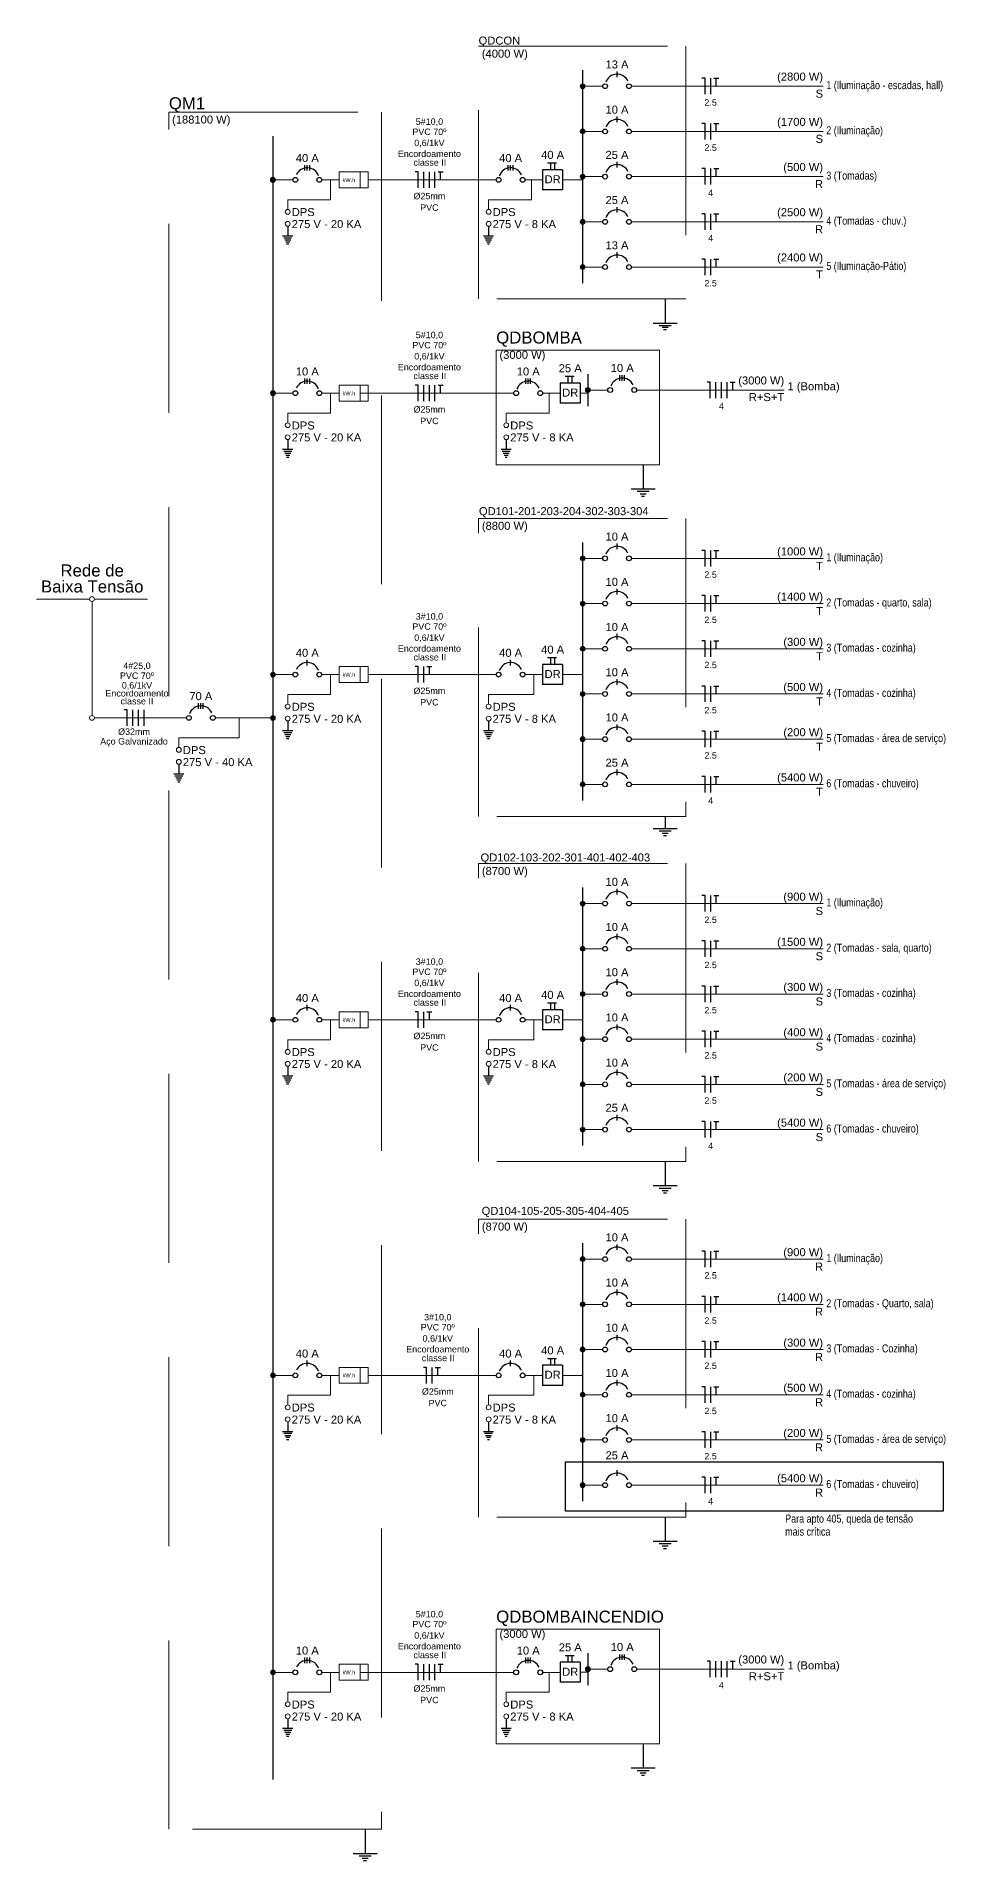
# Model space of a CAD drawing. Header units: inches. Extents: x 82 to 150, y -19 to 82.
# Drawn here: x 138.33 to 150.36, y 58.28 to 82.42 of the extents above; entities that cross this region are included whole.
import ezdxf
from ezdxf.enums import TextEntityAlignment as Align

# ---------------------------------------------------------------- set-up
doc = ezdxf.new("R2010")
doc.units = ezdxf.units.IN
doc.header["$MEASUREMENT"] = 0
doc.linetypes.add('HIDDEN', pattern=[0.375, 0.25, -0.125])
for name, color, linetype, lineweight in [('DI-Barramento', 7, 'Continuous', 30), ('DI-Disjuntor', 1, 'Continuous', 30), ('DI-Fios', 1, 'Continuous', 30), ('DI-Linhas do diagrama', 7, 'HIDDEN', 20), ('DI-Pontilhado', 7, 'HIDDEN', 20), ('DI-Textos do diagrama', 5, 'Continuous', 20), ('DI-Título do diagrama', 5, 'Continuous', 30), ('DI-Título do quadro', 5, 'Continuous', 30)]:
    doc.layers.add(name, color=color, linetype=linetype, lineweight=lineweight)
doc.styles.add('Arial', font='arial.ttf')
doc.linetypes.add('ZIGZAG', pattern='A,0.0001,-0.2,[131,ltypeshp.shx,S=0.2,R=0,X=-0.2,Y=0],-0.4,[131,ltypeshp.shx,S=0.2,R=180,X=0.2,Y=0],-0.2', length=0.8001)

msp = doc.modelspace()

# ---------------------------------------------------------------- linework, layer by layer
at = {"linetype": 'ZIGZAG'}
msp.add_lwpolyline([(145.333, 63.556), (150.329, 63.556), (150.329, 62.905), (145.333, 62.905)], close=True, dxfattribs=at)
at = {"layer": 'DI-Barramento', "linetype": 'Continuous'}
for p, q in [((145.558, 81.978), (145.558, 79.161)), ((141.459, 81.107), (141.459, 59.352)), ((145.627, 77.957), (145.627, 77.533)), ((145.558, 75.728), (145.558, 72.313)), ((145.558, 71.159), (145.558, 67.744)), ((145.558, 66.452), (145.558, 63.037)), ((145.627, 61.025), (145.627, 60.602))]:
    msp.add_line(p, q, dxfattribs=at)
at = {"layer": 'DI-Disjuntor', "color": 1, "linetype": 'Continuous'}
for p, q in [((146.014, 81.888), (146.014, 81.962)), ((146.014, 81.29), (146.014, 81.364)), ((141.882, 80.649), (141.882, 80.723)), ((141.914, 80.649), (141.914, 80.723)), ((141.946, 80.649), (141.946, 80.723)), ((144.573, 80.649), (144.573, 80.723)), ((144.605, 80.649), (144.605, 80.723)), ((144.637, 80.649), (144.637, 80.723)), ((146.014, 80.692), (146.014, 80.766)), ((146.014, 80.093), (146.014, 80.167)), ((146.014, 79.495), (146.014, 79.569)), ((141.882, 77.825), (141.882, 77.899)), ((141.914, 77.825), (141.914, 77.899)), ((141.946, 77.825), (141.946, 77.899)), ((144.806, 77.825), (144.806, 77.899)), ((144.838, 77.825), (144.838, 77.899)), ((144.87, 77.825), (144.87, 77.899)), ((146.05, 77.867), (146.05, 77.941)), ((146.082, 77.867), (146.082, 77.941)), ((146.114, 77.867), (146.114, 77.941)), ((146.014, 75.638), (146.014, 75.712)), ((146.014, 75.04), (146.014, 75.114)), ((146.014, 74.442), (146.014, 74.516)), ((141.914, 74.1), (141.914, 74.174)), ((144.605, 74.1), (144.605, 74.174)), ((146.014, 73.843), (146.014, 73.917)), ((146.014, 73.245), (146.014, 73.319)), ((146.014, 72.647), (146.014, 72.721)), ((146.014, 71.069), (146.014, 71.143)), ((146.014, 70.47), (146.014, 70.545)), ((146.014, 69.872), (146.014, 69.946)), ((141.914, 69.531), (141.914, 69.605)), ((144.605, 69.531), (144.605, 69.605)), ((146.014, 69.274), (146.014, 69.348)), ((146.014, 68.675), (146.014, 68.75)), ((146.014, 68.077), (146.014, 68.151)), ((146.014, 66.362), (146.014, 66.436)), ((146.014, 65.764), (146.014, 65.838)), ((146.014, 65.166), (146.014, 65.24)), ((141.914, 64.824), (141.914, 64.898)), ((144.605, 64.824), (144.605, 64.898)), ((146.014, 64.567), (146.014, 64.641)), ((146.014, 63.969), (146.014, 64.043)), ((146.014, 63.371), (146.014, 63.445)), ((141.882, 60.893), (141.882, 60.967)), ((141.914, 60.893), (141.914, 60.967)), ((141.946, 60.893), (141.946, 60.967)), ((144.806, 60.893), (144.806, 60.967)), ((144.838, 60.893), (144.838, 60.967)), ((144.87, 60.893), (144.87, 60.967)), ((146.05, 60.935), (146.05, 61.009)), ((146.082, 60.935), (146.082, 61.009)), ((146.114, 60.935), (146.114, 61.009))]:
    msp.add_line(p, q, dxfattribs=at)
at = {"layer": 'DI-Disjuntor', "linetype": 'Continuous'}
for p, q in [((145.029, 80.66), (145.029, 80.395)), ((145.293, 80.66), (145.029, 80.66)), ((145.095, 80.752), (145.214, 80.752)), ((145.135, 80.66), (145.135, 80.752)), ((145.188, 80.66), (145.188, 80.752)), ((145.293, 80.66), (145.293, 80.395)), ((145.293, 80.395), (145.029, 80.395)), ((145.262, 77.835), (145.262, 77.571)), ((145.526, 77.835), (145.262, 77.835)), ((145.328, 77.928), (145.447, 77.928)), ((145.368, 77.835), (145.368, 77.928)), ((145.421, 77.835), (145.421, 77.928)), ((145.526, 77.835), (145.526, 77.571)), ((145.526, 77.571), (145.262, 77.571)), ((145.095, 74.203), (145.214, 74.203)), ((145.135, 74.111), (145.135, 74.203)), ((145.188, 74.111), (145.188, 74.203)), ((145.029, 74.111), (145.029, 73.846)), ((145.293, 74.111), (145.029, 74.111)), ((145.293, 74.111), (145.293, 73.846)), ((145.293, 73.846), (145.029, 73.846)), ((145.029, 69.541), (145.029, 69.276)), ((145.293, 69.541), (145.029, 69.541)), ((145.095, 69.634), (145.214, 69.634)), ((145.135, 69.541), (145.135, 69.634)), ((145.188, 69.541), (145.188, 69.634)), ((145.293, 69.541), (145.293, 69.276)), ((145.293, 69.276), (145.029, 69.276)), ((145.029, 64.835), (145.029, 64.57)), ((145.293, 64.835), (145.029, 64.835)), ((145.095, 64.927), (145.214, 64.927)), ((145.135, 64.835), (145.135, 64.927)), ((145.188, 64.835), (145.188, 64.927)), ((145.293, 64.835), (145.293, 64.57)), ((145.293, 64.57), (145.029, 64.57)), ((145.262, 60.904), (145.262, 60.639)), ((145.526, 60.904), (145.262, 60.904)), ((145.328, 60.996), (145.447, 60.996)), ((145.368, 60.904), (145.368, 60.996)), ((145.421, 60.904), (145.421, 60.996)), ((145.526, 60.904), (145.526, 60.639)), ((145.526, 60.639), (145.262, 60.639))]:
    msp.add_line(p, q, dxfattribs=at)
for centre in [(145.855, 81.766), (146.172, 81.766), (145.855, 81.168), (146.172, 81.168), (141.755, 80.527), (142.073, 80.527), (144.446, 80.527), (144.764, 80.527), (145.855, 80.57), (146.172, 80.57), (145.855, 79.971), (146.172, 79.971), (145.855, 79.373), (146.172, 79.373), (145.923, 77.745), (146.241, 77.745), (141.755, 77.703), (142.073, 77.703), (144.679, 77.703), (144.997, 77.703), (145.855, 75.517), (146.172, 75.517), (145.855, 74.918), (146.172, 74.918), (145.855, 74.32), (146.172, 74.32), (141.755, 73.978), (142.073, 73.978), (144.446, 73.978), (144.764, 73.978), (145.855, 73.722), (146.172, 73.722), (140.347, 73.405), (140.664, 73.405), (145.855, 73.123), (146.172, 73.123), (145.855, 72.525), (146.172, 72.525), (145.855, 70.947), (146.172, 70.947), (145.855, 70.349), (146.172, 70.349), (145.855, 69.75), (146.172, 69.75), (141.755, 69.409), (142.073, 69.409), (144.446, 69.409), (144.764, 69.409), (145.855, 69.152), (146.172, 69.152), (145.855, 68.554), (146.172, 68.554), (145.855, 67.955), (146.172, 67.955), (145.855, 66.241), (146.172, 66.241), (145.855, 65.642), (146.172, 65.642), (145.855, 65.044), (146.172, 65.044), (141.755, 64.702), (142.073, 64.702), (144.446, 64.702), (144.764, 64.702), (145.855, 64.446), (146.172, 64.446), (145.855, 63.847), (146.172, 63.847), (145.855, 63.249), (146.172, 63.249), (141.755, 60.771), (142.073, 60.771), (144.679, 60.771), (144.997, 60.771), (145.923, 60.813), (146.241, 60.813)]:
    msp.add_circle(centre, 0.0318, dxfattribs=at)
for centre, start, end in [((146.014, 81.766), 25, 160), ((146.014, 81.168), 25, 160), ((141.914, 80.527), 20, 155), ((144.605, 80.527), 25, 160), ((146.014, 80.57), 25, 160), ((146.014, 79.971), 25, 160), ((146.014, 79.373), 25, 160), ((141.914, 77.703), 20, 155), ((144.838, 77.703), 25, 160), ((146.082, 77.745), 25, 160), ((146.014, 75.517), 25, 160), ((146.014, 74.918), 25, 160), ((146.014, 74.32), 25, 160), ((141.914, 73.978), 20, 155), ((144.605, 73.978), 25, 160), ((146.014, 73.722), 25, 160), ((140.505, 73.405), 25, 160), ((146.014, 73.123), 25, 160), ((146.014, 72.525), 25, 160), ((146.014, 70.947), 25, 160), ((146.014, 70.349), 25, 160), ((146.014, 69.75), 25, 160), ((141.914, 69.409), 20, 155), ((144.605, 69.409), 25, 160), ((146.014, 69.152), 25, 160), ((146.014, 68.554), 25, 160), ((146.014, 67.955), 25, 160), ((146.014, 66.241), 25, 160), ((146.014, 65.642), 25, 160), ((146.014, 65.044), 25, 160), ((141.914, 64.702), 20, 155), ((144.605, 64.702), 25, 160), ((146.014, 64.446), 25, 160), ((146.014, 63.847), 25, 160), ((146.014, 63.249), 25, 160), ((141.914, 60.771), 20, 155), ((144.838, 60.771), 25, 160), ((146.082, 60.813), 25, 160)]:
    msp.add_arc(centre, 0.159, start, end, dxfattribs=at)
at = {"layer": 'DI-Fios', "color": 4, "linetype": 'Continuous'}
for p, q in [((147.179, 81.872), (147.136, 81.872)), ((147.179, 81.661), (147.179, 81.872)), ((147.179, 81.274), (147.136, 81.274)), ((147.179, 81.062), (147.179, 81.274)), ((147.179, 80.676), (147.136, 80.676)), ((147.179, 80.464), (147.179, 80.676)), ((143.382, 80.633), (143.34, 80.633)), ((143.382, 80.422), (143.382, 80.633)), ((147.179, 80.077), (147.136, 80.077)), ((147.179, 79.866), (147.179, 80.077)), ((147.179, 79.479), (147.136, 79.479)), ((147.179, 79.267), (147.179, 79.479)), ((143.382, 77.809), (143.34, 77.809)), ((143.382, 77.597), (143.382, 77.809)), ((147.179, 75.622), (147.136, 75.622)), ((147.179, 75.411), (147.179, 75.622)), ((147.179, 75.024), (147.136, 75.024)), ((147.179, 74.812), (147.179, 75.024)), ((147.179, 74.426), (147.136, 74.426)), ((147.179, 74.214), (147.179, 74.426)), ((143.382, 74.084), (143.34, 74.084)), ((143.382, 73.872), (143.382, 74.084)), ((147.179, 73.827), (147.136, 73.827)), ((147.179, 73.616), (147.179, 73.827)), ((147.179, 73.229), (147.136, 73.229)), ((147.179, 73.017), (147.179, 73.229)), ((147.179, 72.631), (147.136, 72.631)), ((147.179, 72.419), (147.179, 72.631)), ((147.179, 71.053), (147.136, 71.053)), ((147.179, 70.841), (147.179, 71.053)), ((147.179, 70.455), (147.136, 70.455)), ((147.179, 70.243), (147.179, 70.455)), ((147.179, 69.856), (147.136, 69.856)), ((147.179, 69.644), (147.179, 69.856)), ((143.382, 69.515), (143.34, 69.515)), ((143.382, 69.303), (143.382, 69.515)), ((147.179, 69.258), (147.136, 69.258)), ((147.179, 69.046), (147.179, 69.258)), ((147.179, 68.66), (147.136, 68.66)), ((147.179, 68.448), (147.179, 68.66)), ((147.179, 68.061), (147.136, 68.061)), ((147.179, 67.849), (147.179, 68.061)), ((147.179, 66.346), (147.136, 66.346)), ((147.179, 66.135), (147.179, 66.346)), ((147.179, 65.748), (147.136, 65.748)), ((147.179, 65.536), (147.179, 65.748)), ((147.179, 65.15), (147.136, 65.15)), ((147.179, 64.938), (147.179, 65.15)), ((143.492, 64.808), (143.45, 64.808)), ((143.492, 64.596), (143.492, 64.808)), ((147.179, 64.551), (147.136, 64.551)), ((147.179, 64.34), (147.179, 64.551)), ((147.179, 63.953), (147.136, 63.953)), ((147.179, 63.741), (147.179, 63.953)), ((147.179, 63.355), (147.136, 63.355)), ((147.179, 63.143), (147.179, 63.355)), ((143.382, 60.877), (143.34, 60.877)), ((143.382, 60.666), (143.382, 60.877))]:
    msp.add_line(p, q, dxfattribs=at)
at = {"layer": 'DI-Fios', "color": 1, "linetype": 'Continuous'}
for p, q in [((147.253, 81.661), (147.253, 81.872)), ((147.253, 81.062), (147.253, 81.274)), ((147.253, 80.464), (147.253, 80.676)), ((143.456, 80.422), (143.456, 80.633)), ((143.53, 80.422), (143.53, 80.633)), ((143.604, 80.422), (143.604, 80.633)), ((147.253, 79.866), (147.253, 80.077)), ((147.253, 79.267), (147.253, 79.479)), ((143.456, 77.597), (143.456, 77.809)), ((143.53, 77.597), (143.53, 77.809)), ((143.604, 77.597), (143.604, 77.809)), ((147.253, 75.411), (147.253, 75.622)), ((147.253, 74.812), (147.253, 75.024)), ((147.253, 74.214), (147.253, 74.426)), ((143.456, 73.872), (143.456, 74.084)), ((147.253, 73.616), (147.253, 73.827)), ((140.474, 73.527), (140.474, 73.601)), ((140.505, 73.527), (140.505, 73.601)), ((140.537, 73.527), (140.537, 73.601)), ((147.253, 73.017), (147.253, 73.229)), ((147.253, 72.419), (147.253, 72.631)), ((147.253, 70.841), (147.253, 71.053)), ((147.253, 70.243), (147.253, 70.455)), ((147.253, 69.644), (147.253, 69.856)), ((143.456, 69.303), (143.456, 69.515)), ((147.253, 69.046), (147.253, 69.258)), ((147.253, 68.448), (147.253, 68.66)), ((147.253, 67.849), (147.253, 68.061)), ((147.253, 66.135), (147.253, 66.346)), ((147.253, 65.536), (147.253, 65.748)), ((147.253, 64.938), (147.253, 65.15)), ((143.567, 64.596), (143.567, 64.808)), ((147.253, 64.34), (147.253, 64.551)), ((147.253, 63.741), (147.253, 63.953)), ((147.253, 63.143), (147.253, 63.355)), ((143.456, 60.666), (143.456, 60.877)), ((143.53, 60.666), (143.53, 60.877)), ((143.604, 60.666), (143.604, 60.877))]:
    msp.add_line(p, q, dxfattribs=at)
at = {"layer": 'DI-Fios', "linetype": 'Continuous'}
for p, q in [((147.293, 81.872), (147.361, 81.872)), ((147.327, 81.766), (147.327, 81.872)), ((147.293, 81.274), (147.361, 81.274)), ((147.327, 81.168), (147.327, 81.274)), ((147.293, 80.676), (147.361, 80.676)), ((147.327, 80.57), (147.327, 80.676)), ((143.645, 80.633), (143.712, 80.633)), ((143.678, 80.527), (143.678, 80.633)), ((147.293, 80.077), (147.361, 80.077)), ((147.327, 79.971), (147.327, 80.077)), ((141.588, 79.786), (141.721, 79.786)), ((141.602, 79.76), (141.707, 79.76)), ((141.615, 79.733), (141.694, 79.733)), ((141.628, 79.707), (141.681, 79.707)), ((141.641, 79.68), (141.668, 79.68)), ((141.655, 79.913), (141.655, 79.786)), ((144.248, 79.786), (144.38, 79.786)), ((144.261, 79.76), (144.367, 79.76)), ((144.274, 79.733), (144.354, 79.733)), ((144.287, 79.707), (144.34, 79.707)), ((144.301, 79.68), (144.327, 79.68)), ((144.314, 79.913), (144.314, 79.786)), ((147.293, 79.479), (147.361, 79.479)), ((147.327, 79.373), (147.327, 79.479)), ((146.65, 78.95), (146.65, 78.632)), ((146.491, 78.632), (146.809, 78.632)), ((146.571, 78.6), (146.729, 78.6)), ((146.61, 78.578), (146.69, 78.578)), ((146.63, 78.547), (146.67, 78.547)), ((143.645, 77.809), (143.712, 77.809)), ((143.679, 77.703), (143.679, 77.809)), ((147.247, 77.851), (147.205, 77.851)), ((147.247, 77.639), (147.247, 77.851)), ((147.321, 77.639), (147.321, 77.851)), ((147.395, 77.639), (147.395, 77.851)), ((147.469, 77.639), (147.469, 77.851)), ((147.51, 77.851), (147.577, 77.851)), ((147.544, 77.745), (147.544, 77.851)), ((141.655, 77.089), (141.655, 76.962)), ((144.547, 77.089), (144.547, 76.962)), ((141.588, 76.962), (141.721, 76.962)), ((141.602, 76.935), (141.708, 76.935)), ((141.615, 76.909), (141.694, 76.909)), ((141.628, 76.882), (141.681, 76.882)), ((141.641, 76.856), (141.668, 76.856)), ((144.481, 76.962), (144.613, 76.962)), ((144.494, 76.935), (144.6, 76.935)), ((144.507, 76.909), (144.587, 76.909)), ((144.52, 76.882), (144.573, 76.882)), ((144.534, 76.856), (144.56, 76.856)), ((146.359, 76.754), (146.359, 76.437)), ((146.2, 76.437), (146.518, 76.437)), ((146.279, 76.405), (146.438, 76.405)), ((146.319, 76.373), (146.399, 76.373)), ((146.339, 76.341), (146.379, 76.341)), ((147.293, 75.622), (147.361, 75.622)), ((147.327, 75.517), (147.327, 75.622)), ((147.293, 75.024), (147.361, 75.024)), ((147.327, 74.918), (147.327, 75.024)), ((147.293, 74.426), (147.361, 74.426)), ((147.327, 74.32), (147.327, 74.426)), ((143.496, 74.084), (143.564, 74.084)), ((143.53, 73.978), (143.53, 74.084)), ((147.293, 73.827), (147.361, 73.827)), ((147.327, 73.722), (147.327, 73.827)), ((139.532, 73.511), (139.489, 73.511)), ((139.532, 73.299), (139.532, 73.511)), ((139.606, 73.299), (139.606, 73.511)), ((139.68, 73.299), (139.68, 73.511)), ((139.754, 73.299), (139.754, 73.511)), ((141.588, 73.237), (141.721, 73.237)), ((141.602, 73.211), (141.708, 73.211)), ((141.615, 73.184), (141.694, 73.184)), ((141.655, 73.364), (141.655, 73.237)), ((144.248, 73.237), (144.38, 73.237)), ((144.261, 73.211), (144.367, 73.211)), ((144.274, 73.184), (144.354, 73.184)), ((144.314, 73.364), (144.314, 73.237)), ((147.293, 73.229), (147.361, 73.229)), ((147.327, 73.123), (147.327, 73.229)), ((141.628, 73.158), (141.681, 73.158)), ((141.641, 73.131), (141.668, 73.131)), ((144.287, 73.158), (144.34, 73.158)), ((144.301, 73.131), (144.327, 73.131)), ((140.214, 72.791), (140.214, 72.664)), ((140.148, 72.664), (140.28, 72.664)), ((140.161, 72.637), (140.267, 72.637)), ((140.174, 72.611), (140.254, 72.611)), ((140.188, 72.585), (140.241, 72.585)), ((140.201, 72.558), (140.227, 72.558)), ((147.293, 72.631), (147.361, 72.631)), ((147.327, 72.525), (147.327, 72.631)), ((146.65, 72.101), (146.65, 71.943)), ((146.491, 71.943), (146.809, 71.943)), ((146.571, 71.911), (146.729, 71.911)), ((146.61, 71.879), (146.69, 71.879)), ((146.63, 71.847), (146.67, 71.847)), ((147.293, 71.053), (147.361, 71.053)), ((147.327, 70.947), (147.327, 71.053)), ((147.293, 70.455), (147.361, 70.455)), ((147.327, 70.349), (147.327, 70.455)), ((147.293, 69.856), (147.361, 69.856)), ((147.327, 69.75), (147.327, 69.856)), ((143.496, 69.515), (143.564, 69.515)), ((143.53, 69.409), (143.53, 69.515)), ((147.293, 69.258), (147.361, 69.258)), ((147.327, 69.152), (147.327, 69.258)), ((141.588, 68.668), (141.721, 68.668)), ((141.602, 68.641), (141.708, 68.641)), ((141.615, 68.615), (141.694, 68.615)), ((141.628, 68.588), (141.681, 68.588)), ((141.655, 68.795), (141.655, 68.668)), ((144.248, 68.668), (144.38, 68.668)), ((144.261, 68.641), (144.367, 68.641)), ((144.274, 68.615), (144.354, 68.615)), ((144.287, 68.588), (144.34, 68.588)), ((144.314, 68.795), (144.314, 68.668)), ((147.293, 68.66), (147.361, 68.66)), ((147.327, 68.554), (147.327, 68.66)), ((141.641, 68.562), (141.668, 68.562)), ((144.301, 68.562), (144.327, 68.562)), ((147.293, 68.061), (147.361, 68.061)), ((147.327, 67.955), (147.327, 68.061)), ((146.65, 67.532), (146.65, 67.214)), ((146.491, 67.214), (146.809, 67.214)), ((146.571, 67.182), (146.729, 67.182)), ((146.61, 67.151), (146.69, 67.151)), ((146.63, 67.119), (146.67, 67.119)), ((147.293, 66.346), (147.361, 66.346)), ((147.327, 66.241), (147.327, 66.346)), ((147.293, 65.748), (147.361, 65.748)), ((147.327, 65.642), (147.327, 65.748)), ((147.293, 65.15), (147.361, 65.15)), ((147.327, 65.044), (147.327, 65.15)), ((143.607, 64.808), (143.675, 64.808)), ((143.641, 64.702), (143.641, 64.808)), ((147.293, 64.551), (147.361, 64.551)), ((147.327, 64.446), (147.327, 64.551)), ((141.655, 64.088), (141.655, 63.961)), ((144.314, 64.088), (144.314, 63.961)), ((141.588, 63.961), (141.721, 63.961)), ((141.602, 63.935), (141.708, 63.935)), ((141.615, 63.908), (141.694, 63.908)), ((141.628, 63.882), (141.681, 63.882)), ((141.641, 63.855), (141.668, 63.855)), ((144.248, 63.961), (144.38, 63.961)), ((144.261, 63.935), (144.367, 63.935)), ((144.274, 63.908), (144.354, 63.908)), ((144.287, 63.882), (144.34, 63.882)), ((144.301, 63.855), (144.327, 63.855)), ((147.293, 63.953), (147.361, 63.953)), ((147.327, 63.847), (147.327, 63.953)), ((147.293, 63.355), (147.361, 63.355)), ((147.327, 63.249), (147.327, 63.355)), ((146.65, 62.825), (146.65, 62.508)), ((146.491, 62.508), (146.809, 62.508)), ((146.571, 62.476), (146.729, 62.476)), ((146.61, 62.444), (146.69, 62.444)), ((146.63, 62.412), (146.67, 62.412)), ((143.645, 60.877), (143.712, 60.877)), ((143.679, 60.771), (143.679, 60.877)), ((147.247, 60.919), (147.205, 60.919)), ((147.247, 60.708), (147.247, 60.919)), ((147.321, 60.708), (147.321, 60.919)), ((147.395, 60.708), (147.395, 60.919)), ((147.469, 60.708), (147.469, 60.919)), ((147.51, 60.919), (147.577, 60.919)), ((147.544, 60.813), (147.544, 60.919)), ((141.655, 60.157), (141.655, 60.03)), ((144.547, 60.157), (144.547, 60.03)), ((141.588, 60.03), (141.721, 60.03)), ((141.602, 60.004), (141.708, 60.004)), ((141.615, 59.977), (141.694, 59.977)), ((141.628, 59.951), (141.681, 59.951)), ((141.641, 59.924), (141.668, 59.924)), ((144.481, 60.03), (144.613, 60.03)), ((144.494, 60.004), (144.6, 60.004)), ((144.507, 59.977), (144.587, 59.977)), ((144.52, 59.951), (144.573, 59.951)), ((144.534, 59.924), (144.56, 59.924)), ((146.359, 59.823), (146.359, 59.505)), ((146.2, 59.505), (146.518, 59.505)), ((146.279, 59.473), (146.438, 59.473)), ((146.319, 59.442), (146.399, 59.442)), ((146.339, 59.41), (146.379, 59.41)), ((142.679, 58.693), (142.679, 58.375)), ((142.52, 58.375), (142.838, 58.375)), ((142.599, 58.343), (142.758, 58.343)), ((142.639, 58.312), (142.719, 58.312)), ((142.659, 58.28), (142.699, 58.28))]:
    msp.add_line(p, q, dxfattribs=at)
at = {"layer": 'DI-Linhas do diagrama', "linetype": 'Continuous'}
for p, q in [((145.59, 81.766), (145.823, 81.766)), ((146.204, 81.766), (148.741, 81.766)), ((145.59, 81.168), (145.823, 81.168)), ((146.204, 81.168), (148.741, 81.168)), ((141.49, 80.527), (141.723, 80.527)), ((142.337, 80.527), (142.104, 80.527)), ((142.221, 80.527), (142.221, 80.263)), ((142.613, 80.422), (142.613, 80.633)), ((142.719, 80.527), (144.414, 80.527)), ((144.796, 80.527), (145.029, 80.527)), ((144.88, 80.527), (144.88, 80.263)), ((145.293, 80.527), (145.558, 80.527)), ((145.59, 80.57), (145.823, 80.57)), ((146.204, 80.57), (148.741, 80.57)), ((142.221, 80.263), (141.655, 80.263)), ((141.655, 80.263), (141.655, 80.136)), ((144.88, 80.263), (144.314, 80.263)), ((144.314, 80.263), (144.314, 80.136)), ((145.59, 79.971), (145.823, 79.971)), ((146.204, 79.971), (148.741, 79.971)), ((145.59, 79.373), (145.823, 79.373)), ((146.204, 79.373), (148.741, 79.373)), ((142.613, 77.597), (142.613, 77.809)), ((141.49, 77.703), (141.723, 77.703)), ((142.337, 77.703), (142.105, 77.703)), ((142.221, 77.703), (142.221, 77.438)), ((142.609, 77.703), (144.647, 77.703)), ((142.719, 77.703), (144.415, 77.703)), ((145.029, 77.703), (145.262, 77.703)), ((145.113, 77.703), (145.113, 77.438)), ((145.526, 77.703), (145.627, 77.703)), ((145.659, 77.745), (145.891, 77.745)), ((146.273, 77.745), (148.227, 77.745)), ((142.221, 77.438), (141.655, 77.438)), ((141.655, 77.438), (141.655, 77.311)), ((145.113, 77.438), (144.547, 77.438)), ((144.547, 77.438), (144.547, 77.311)), ((145.59, 75.517), (145.823, 75.517)), ((146.204, 75.517), (148.741, 75.517)), ((139.033, 74.978), (138.33, 74.978)), ((139.065, 74.946), (139.065, 73.437)), ((139.097, 74.978), (139.8, 74.978)), ((145.59, 74.918), (145.823, 74.918)), ((146.204, 74.918), (148.741, 74.918)), ((145.59, 74.32), (145.823, 74.32)), ((146.204, 74.32), (148.741, 74.32)), ((141.49, 73.978), (141.723, 73.978)), ((142.337, 73.978), (142.105, 73.978)), ((142.221, 73.978), (142.221, 73.714)), ((142.613, 73.873), (142.613, 74.084)), ((142.719, 73.978), (144.415, 73.978)), ((144.796, 73.978), (145.029, 73.978)), ((144.912, 73.978), (144.912, 73.714)), ((145.293, 73.978), (145.558, 73.978)), ((142.221, 73.714), (141.655, 73.714)), ((141.655, 73.714), (141.655, 73.587)), ((144.912, 73.714), (144.314, 73.714)), ((144.314, 73.714), (144.314, 73.586)), ((145.59, 73.722), (145.823, 73.722)), ((146.204, 73.722), (148.741, 73.722)), ((139.097, 73.405), (140.315, 73.405)), ((139.171, 73.405), (139.139, 73.405)), ((140.696, 73.405), (140.929, 73.405)), ((140.929, 73.405), (141.459, 73.405)), ((141.013, 73.405), (141.013, 73.14)), ((141.013, 73.14), (140.214, 73.14)), ((140.214, 73.14), (140.214, 73.013)), ((145.59, 73.123), (145.823, 73.123)), ((146.204, 73.123), (148.741, 73.123)), ((145.59, 72.525), (145.823, 72.525)), ((146.204, 72.525), (148.741, 72.525)), ((145.59, 70.947), (145.823, 70.947)), ((146.204, 70.947), (148.741, 70.947)), ((145.59, 70.349), (145.823, 70.349)), ((146.204, 70.349), (148.741, 70.349)), ((145.59, 69.75), (145.823, 69.75)), ((146.204, 69.75), (148.741, 69.75)), ((141.49, 69.409), (141.723, 69.409)), ((142.337, 69.409), (142.105, 69.409)), ((142.221, 69.409), (142.221, 69.144)), ((142.613, 69.303), (142.613, 69.515)), ((142.719, 69.409), (144.415, 69.409)), ((144.796, 69.409), (145.029, 69.409)), ((144.912, 69.409), (144.912, 69.144)), ((145.293, 69.409), (145.558, 69.409)), ((142.221, 69.144), (141.655, 69.144)), ((141.655, 69.144), (141.655, 69.017)), ((144.912, 69.144), (144.314, 69.144)), ((144.314, 69.144), (144.314, 69.017)), ((145.59, 69.152), (145.823, 69.152)), ((146.204, 69.152), (148.741, 69.152)), ((145.59, 68.554), (145.823, 68.554)), ((146.204, 68.554), (148.741, 68.554)), ((145.59, 67.955), (145.823, 67.955)), ((146.204, 67.955), (148.741, 67.955)), ((145.59, 66.241), (145.823, 66.241)), ((146.204, 66.241), (148.741, 66.241)), ((145.59, 65.642), (145.823, 65.642)), ((146.204, 65.642), (148.741, 65.642)), ((145.59, 65.044), (145.823, 65.044)), ((146.204, 65.044), (148.741, 65.044)), ((142.613, 64.597), (142.613, 64.808)), ((141.49, 64.702), (141.723, 64.702)), ((142.337, 64.702), (142.105, 64.702)), ((142.221, 64.702), (142.221, 64.438)), ((142.719, 64.702), (144.415, 64.702)), ((144.796, 64.702), (145.029, 64.702)), ((144.912, 64.702), (144.912, 64.438)), ((145.293, 64.702), (145.558, 64.702)), ((142.221, 64.438), (141.655, 64.438)), ((141.655, 64.438), (141.655, 64.311)), ((144.912, 64.438), (144.314, 64.438)), ((144.314, 64.438), (144.314, 64.311)), ((145.59, 64.446), (145.823, 64.446)), ((146.204, 64.446), (148.741, 64.446)), ((145.59, 63.847), (145.823, 63.847)), ((146.204, 63.847), (148.741, 63.847)), ((145.59, 63.249), (145.823, 63.249)), ((146.204, 63.249), (148.741, 63.249)), ((142.613, 60.666), (142.613, 60.877)), ((141.49, 60.771), (141.723, 60.771)), ((142.337, 60.771), (142.105, 60.771)), ((142.221, 60.771), (142.221, 60.507)), ((142.609, 60.771), (144.647, 60.771)), ((142.719, 60.771), (144.415, 60.771)), ((145.029, 60.771), (145.262, 60.771)), ((145.113, 60.771), (145.113, 60.507)), ((145.526, 60.772), (145.627, 60.772)), ((145.659, 60.813), (145.891, 60.813)), ((146.273, 60.813), (148.227, 60.813)), ((142.221, 60.507), (141.655, 60.507)), ((141.655, 60.507), (141.655, 60.38)), ((145.113, 60.507), (144.547, 60.507)), ((144.547, 60.507), (144.547, 60.38))]:
    msp.add_line(p, q, dxfattribs=at)
at = {"layer": 'DI-Linhas do diagrama', "linetype": 'Continuous', "const_width": 0.0318}
for points in [[(145.574, 81.766, 1), (145.542, 81.766, 1)], [(145.574, 81.168, 1), (145.542, 81.168, 1)], [(141.474, 80.527, 1), (141.443, 80.527, 1)], [(145.574, 80.57, 1), (145.542, 80.57, 1)], [(145.574, 79.971, 1), (145.542, 79.971, 1)], [(145.574, 79.373, 1), (145.542, 79.373, 1)], [(145.643, 77.745, 1), (145.611, 77.745, 1)], [(141.474, 77.703, 1), (141.443, 77.703, 1)], [(145.574, 75.517, 1), (145.542, 75.517, 1)], [(145.574, 74.918, 1), (145.542, 74.918, 1)], [(145.574, 74.32, 1), (145.542, 74.32, 1)], [(141.474, 73.978, 1), (141.443, 73.978, 1)], [(145.574, 73.722, 1), (145.542, 73.722, 1)], [(141.474, 73.405, 1), (141.443, 73.405, 1)], [(145.574, 73.123, 1), (145.542, 73.123, 1)], [(145.574, 72.525, 1), (145.542, 72.525, 1)], [(145.574, 70.947, 1), (145.542, 70.947, 1)], [(145.574, 70.349, 1), (145.542, 70.349, 1)], [(145.574, 69.75, 1), (145.542, 69.75, 1)], [(141.474, 69.409, 1), (141.443, 69.409, 1)], [(145.574, 69.152, 1), (145.542, 69.152, 1)], [(145.574, 68.554, 1), (145.542, 68.554, 1)], [(145.574, 67.955, 1), (145.542, 67.955, 1)], [(145.574, 66.241, 1), (145.542, 66.241, 1)], [(145.574, 65.642, 1), (145.542, 65.642, 1)], [(145.574, 65.044, 1), (145.542, 65.044, 1)], [(141.474, 64.702, 1), (141.443, 64.702, 1)], [(145.574, 64.446, 1), (145.542, 64.446, 1)], [(145.574, 63.847, 1), (145.542, 63.847, 1)], [(145.574, 63.249, 1), (145.542, 63.249, 1)], [(141.474, 60.771, 1), (141.443, 60.771, 1)], [(145.643, 60.813, 1), (145.611, 60.813, 1)]]:
    msp.add_lwpolyline(points, format="xyb", close=True, dxfattribs=at)
at = {"layer": 'DI-Linhas do diagrama', "linetype": 'Continuous'}
for points in [[(142.719, 80.422), (142.719, 80.633), (142.337, 80.633), (142.337, 80.422), (142.719, 80.422)], [(142.719, 77.597), (142.719, 77.809), (142.337, 77.809), (142.337, 77.597), (142.719, 77.597)], [(142.719, 73.873), (142.719, 74.084), (142.337, 74.084), (142.337, 73.873), (142.719, 73.873)], [(142.719, 69.303), (142.719, 69.515), (142.337, 69.515), (142.337, 69.303), (142.719, 69.303)], [(142.719, 64.597), (142.719, 64.808), (142.337, 64.808), (142.337, 64.597), (142.719, 64.597)], [(142.719, 60.666), (142.719, 60.877), (142.337, 60.877), (142.337, 60.666), (142.719, 60.666)]]:
    msp.add_lwpolyline(points, close=True, dxfattribs=at)
for centre in [(145.558, 81.766), (145.558, 81.168), (141.458, 80.527), (145.558, 80.57), (141.655, 80.104), (141.655, 79.945), (144.314, 80.104), (144.314, 79.945), (145.558, 79.971), (145.558, 79.373), (145.627, 77.745), (141.459, 77.703), (141.655, 77.279), (144.547, 77.279), (141.655, 77.12), (144.547, 77.12), (145.558, 75.517), (139.065, 74.978), (145.558, 74.918), (145.558, 74.32), (141.459, 73.978), (145.558, 73.722), (139.065, 73.405), (141.459, 73.405), (141.655, 73.555), (141.655, 73.396), (144.314, 73.555), (144.314, 73.396), (140.214, 72.982), (145.558, 73.123), (140.214, 72.823), (145.558, 72.525), (145.558, 70.947), (145.558, 70.349), (145.558, 69.75), (141.459, 69.409), (145.558, 69.152), (141.655, 68.985), (141.655, 68.826), (144.314, 68.985), (144.314, 68.826), (145.558, 68.554), (145.558, 67.955), (145.558, 66.241), (145.558, 65.642), (145.558, 65.044), (141.459, 64.702), (145.558, 64.446), (141.655, 64.279), (144.314, 64.279), (141.655, 64.12), (144.314, 64.12), (145.558, 63.847), (145.558, 63.249), (141.459, 60.771), (145.627, 60.813), (141.655, 60.348), (144.547, 60.348), (141.655, 60.189), (144.547, 60.189)]:
    msp.add_circle(centre, 0.0318, dxfattribs=at)
at = {"layer": 'DI-Pontilhado', "linetype": 'HIDDEN', "ltscale": 10}
for p, q in [((144.415, 76.754), (144.415, 78.274)), ((144.415, 78.274), (146.575, 78.274)), ((146.575, 78.274), (146.575, 76.754)), ((144.415, 77.321), (144.415, 77.321)), ((146.575, 76.754), (144.415, 76.754)), ((144.415, 59.823), (144.415, 61.343)), ((144.415, 61.343), (146.575, 61.343)), ((146.575, 61.343), (146.575, 59.823)), ((144.415, 60.39), (144.415, 60.39)), ((146.575, 59.823), (144.415, 59.823))]:
    msp.add_line(p, q, dxfattribs=at)
for points in [[(144.182, 78.95), (144.182, 82.296), (146.924, 82.296), (146.924, 78.95), (144.182, 78.95)], [(140.082, 58.693), (140.082, 81.424), (142.895, 81.424), (142.895, 58.693), (140.082, 58.693)], [(144.182, 72.101), (144.182, 76.046), (146.924, 76.046), (146.924, 72.101), (144.182, 72.101)], [(144.182, 67.532), (144.182, 71.477), (146.924, 71.477), (146.924, 67.532), (144.182, 67.532)], [(144.182, 62.825), (144.182, 66.77), (146.924, 66.77), (146.924, 62.825), (144.182, 62.825)]]:
    msp.add_lwpolyline(points, close=True, dxfattribs=at)

# ---------------------------------------------------------------- texts
at = {"layer": 'DI-Disjuntor', "style": 'Arial'}
for p in [(145.161, 80.45), (145.394, 77.626), (145.161, 73.901), (145.161, 69.331), (145.161, 64.625), (145.394, 60.694)]:
    msp.add_text('DR', height=0.1059, dxfattribs=at).set_placement(p, align=Align.BOTTOM_CENTER)
at = {"layer": 'DI-Linhas do diagrama', "style": 'Arial'}
for s, p in [('275 V - 20 KA', (141.708, 79.857)), ('DPS', (141.708, 80.016)), ('275 V - 8 KA', (144.367, 79.857)), ('DPS', (144.367, 80.016)), ('DPS', (141.708, 77.191)), ('DPS', (144.6, 77.191)), ('275 V - 20 KA', (141.708, 77.033)), ('275 V - 8 KA', (144.6, 77.033)), ('275 V - 20 KA', (141.708, 73.308)), ('DPS', (141.708, 73.467)), ('275 V - 8 KA', (144.367, 73.308)), ('DPS', (144.367, 73.467)), ('DPS', (140.267, 72.894)), ('275 V - 40 KA', (140.267, 72.735)), ('275 V - 20 KA', (141.708, 68.739)), ('DPS', (141.708, 68.897)), ('275 V - 8 KA', (144.367, 68.738)), ('DPS', (144.367, 68.897)), ('DPS', (141.708, 64.191)), ('DPS', (144.367, 64.191)), ('275 V - 20 KA', (141.708, 64.032)), ('275 V - 8 KA', (144.367, 64.032)), ('DPS', (141.708, 60.26)), ('DPS', (144.6, 60.26)), ('275 V - 20 KA', (141.708, 60.101)), ('275 V - 8 KA', (144.6, 60.101))]:
    msp.add_text(s, height=0.1059, dxfattribs=at).set_placement(p, align=Align.BOTTOM_LEFT)
at = {"layer": 'DI-Textos do diagrama', "style": 'Arial'}
for s, height, p in [('(4000 W)', 0.1059, (144.224, 82.113)), ('(188100 W)', 0.1059, (140.124, 81.241)), ('kW.h', 0.0529, (142.381, 80.483)), ('kW.h', 0.0529, (142.381, 77.659)), ('(8800 W)', 0.1059, (144.224, 75.863)), ('kW.h', 0.0529, (142.381, 73.934)), ('(8700 W)', 0.1059, (144.224, 71.293)), ('kW.h', 0.0529, (142.381, 69.365)), ('(8700 W)', 0.1059, (144.224, 66.587)), ('kW.h', 0.0529, (142.381, 64.658)), ('kW.h', 0.0529, (142.381, 60.727))]:
    msp.add_text(s, height=height, dxfattribs=at).set_placement(p, align=Align.BOTTOM_LEFT)
for s, height, p in [('13 A', 0.1059, (146.013, 81.97)), ('10 A', 0.1059, (146.013, 81.371)), ('2.5', 0.0847, (147.252, 81.484)), ('PVC 70º', 0.0847, (143.53, 81.096)), ('5#10,0', 0.0847, (143.53, 81.23)), ('Encordoamento', 0.08472, (143.53, 80.805)), ('0,6/1kV', 0.0847, (143.53, 80.948)), ('40 A', 0.1059, (145.161, 80.773)), ('25 A', 0.1059, (146.013, 80.773)), ('2.5', 0.0847, (147.252, 80.886)), ('40 A', 0.1059, (141.914, 80.731)), ('classe II', 0.0847, (143.536, 80.689)), ('40 A', 0.1059, (144.605, 80.731)), ('%%C25mm', 0.0847, (143.53, 80.245)), ('PVC', 0.0847, (143.53, 80.092)), ('25 A', 0.1059, (146.013, 80.175)), ('4', 0.0847, (147.252, 80.288)), ('13 A', 0.1059, (146.013, 79.576)), ('4', 0.0847, (147.252, 79.689)), ('2.5', 0.0847, (147.252, 79.091)), ('5#10,0', 0.0847, (143.53, 78.406)), ('PVC 70º', 0.0847, (143.53, 78.271)), ('0,6/1kV', 0.0847, (143.53, 78.124)), ('10 A', 0.1059, (141.914, 77.906)), ('Encordoamento', 0.08472, (143.53, 77.98)), ('10 A', 0.1059, (144.838, 77.906)), ('25 A', 0.1059, (145.394, 77.949)), ('classe II', 0.0847, (143.536, 77.864)), ('%%C25mm', 0.0847, (143.53, 77.421)), ('PVC', 0.0847, (143.53, 77.268)), ('10 A', 0.1059, (146.013, 75.72)), ('2.5', 0.0847, (147.252, 75.234)), ('10 A', 0.1059, (146.013, 75.121)), ('PVC 70º', 0.0847, (143.53, 74.547)), ('3#10,0', 0.0847, (143.53, 74.681)), ('10 A', 0.1059, (146.013, 74.523)), ('2.5', 0.0847, (147.252, 74.636)), ('Encordoamento', 0.08472, (143.53, 74.256)), ('0,6/1kV', 0.0847, (143.53, 74.399)), ('4#25,0', 0.0847, (139.66, 74.028)), ('40 A', 0.1059, (141.914, 74.182)), ('classe II', 0.0847, (143.536, 74.14)), ('40 A', 0.1059, (144.605, 74.182)), ('40 A', 0.1059, (145.161, 74.224)), ('2.5', 0.0847, (147.252, 74.038)), ('PVC 70º', 0.0847, (139.66, 73.896)), ('10 A', 0.1059, (146.013, 73.925)), ('Encordoamento', 0.08472, (139.66, 73.663)), ('classe II', 0.0847, (139.66, 73.558)), ('0,6/1kV', 0.0847, (139.66, 73.768)), ('70 A', 0.1059, (140.505, 73.608)), ('%%C25mm', 0.0847, (143.53, 73.696)), ('PVC', 0.0847, (143.53, 73.544)), ('10 A', 0.1059, (146.013, 73.326)), ('2.5', 0.0847, (147.252, 73.439)), ('%%C32mm', 0.0847, (139.621, 73.155)), ('Aço Galvanizado', 0.08472, (139.621, 73.027)), ('2.5', 0.0847, (147.252, 72.841)), ('25 A', 0.1059, (146.013, 72.728)), ('4', 0.0847, (147.252, 72.243)), ('10 A', 0.1059, (146.013, 71.15)), ('2.5', 0.0847, (147.252, 70.665)), ('10 A', 0.1059, (146.013, 70.552)), ('PVC 70º', 0.0847, (143.53, 69.977)), ('3#10,0', 0.0847, (143.53, 70.111)), ('10 A', 0.1059, (146.013, 69.954)), ('2.5', 0.0847, (147.252, 70.067)), ('Encordoamento', 0.08472, (143.53, 69.686)), ('0,6/1kV', 0.0847, (143.53, 69.829)), ('40 A', 0.1059, (145.161, 69.654)), ('40 A', 0.1059, (141.914, 69.612)), ('classe II', 0.0847, (143.536, 69.57)), ('40 A', 0.1059, (144.605, 69.612)), ('2.5', 0.0847, (147.252, 69.468)), ('10 A', 0.1059, (146.013, 69.355)), ('%%C25mm', 0.0847, (143.53, 69.127)), ('PVC', 0.0847, (143.53, 68.974)), ('10 A', 0.1059, (146.013, 68.757)), ('2.5', 0.0847, (147.252, 68.87)), ('2.5', 0.0847, (147.252, 68.272)), ('25 A', 0.1059, (146.013, 68.159)), ('4', 0.0847, (147.252, 67.673)), ('10 A', 0.1059, (146.013, 66.444)), ('10 A', 0.1059, (146.013, 65.846)), ('2.5', 0.0847, (147.252, 65.958)), ('3#10,0', 0.0847, (143.641, 65.405)), ('2.5', 0.0847, (147.252, 65.36)), ('PVC 70º', 0.0847, (143.641, 65.271)), ('0,6/1kV', 0.0847, (143.641, 65.123)), ('10 A', 0.1059, (146.013, 65.247)), ('40 A', 0.1059, (141.914, 64.906)), ('Encordoamento', 0.08472, (143.641, 64.98)), ('classe II', 0.0847, (143.646, 64.864)), ('40 A', 0.1059, (144.605, 64.906)), ('40 A', 0.1059, (145.161, 64.948)), ('10 A', 0.1059, (146.013, 64.649)), ('2.5', 0.0847, (147.252, 64.762)), ('%%C25mm', 0.0847, (143.641, 64.42)), ('PVC', 0.0847, (143.641, 64.268)), ('2.5', 0.0847, (147.252, 64.163)), ('10 A', 0.1059, (146.013, 64.051)), ('25 A', 0.1059, (146.013, 63.559)), ('2.5', 0.0847, (147.252, 63.565)), ('4', 0.0847, (147.252, 62.967)), ('5#10,0', 0.0847, (143.53, 61.474)), ('PVC 70º', 0.0847, (143.53, 61.34)), ('10 A', 0.1059, (141.914, 60.975)), ('Encordoamento', 0.08472, (143.53, 61.049)), ('0,6/1kV', 0.0847, (143.53, 61.192)), ('10 A', 0.1059, (144.838, 60.975)), ('25 A', 0.1059, (145.394, 61.017)), ('classe II', 0.0847, (143.536, 60.933)), ('%%C25mm', 0.0847, (143.53, 60.489)), ('PVC', 0.0847, (143.53, 60.337))]:
    msp.add_text(s, height=height, dxfattribs=at).set_placement(p, align=Align.BOTTOM_CENTER)
for s, height, p in [('S', 0.106, (148.74, 81.583)), ('S', 0.106, (148.74, 80.985)), ('R', 0.106, (148.74, 80.387)), ('R', 0.106, (148.74, 79.788)), ('T', 0.106, (148.74, 79.19)), ('(1000 W)', 0.1059, (148.74, 75.524)), ('T', 0.106, (148.74, 75.333)), ('(1400 W)', 0.1059, (148.74, 74.926)), ('T', 0.106, (148.74, 74.735)), ('(300 W)', 0.1059, (148.74, 74.327)), ('T', 0.106, (148.74, 74.137)), ('(500 W)', 0.1059, (148.74, 73.729)), ('T', 0.106, (148.74, 73.538)), ('(200 W)', 0.1059, (148.74, 73.131)), ('T', 0.106, (148.74, 72.94)), ('(5400 W)', 0.1059, (148.74, 72.532)), ('T', 0.106, (148.74, 72.342)), ('(900 W)', 0.1059, (148.74, 70.954)), ('S', 0.106, (148.74, 70.764)), ('(1500 W)', 0.1059, (148.74, 70.356)), ('S', 0.106, (148.74, 70.165)), ('(300 W)', 0.1059, (148.74, 69.758)), ('S', 0.106, (148.74, 69.567)), ('(400 W)', 0.1059, (148.74, 69.159)), ('S', 0.106, (148.74, 68.969)), ('(200 W)', 0.1059, (148.74, 68.561)), ('S', 0.106, (148.74, 68.37)), ('(5400 W)', 0.1059, (148.74, 67.963)), ('S', 0.106, (148.74, 67.772)), ('(900 W)', 0.1059, (148.74, 66.248)), ('R', 0.106, (148.74, 66.057)), ('(1400 W)', 0.1059, (148.74, 65.65)), ('R', 0.106, (148.74, 65.459)), ('(300 W)', 0.1059, (148.74, 65.051)), ('R', 0.106, (148.74, 64.861)), ('(500 W)', 0.1059, (148.74, 64.453)), ('R', 0.106, (148.74, 64.262)), ('(200 W)', 0.1059, (148.74, 63.855)), ('R', 0.106, (148.74, 63.664)), ('(5400 W)', 0.1059, (148.74, 63.256)), ('R', 0.106, (148.74, 63.066))]:
    msp.add_text(s, height=height, dxfattribs=at).set_placement(p, align=Align.BOTTOM_RIGHT)
at = {"layer": 'DI-Textos do diagrama', "style": 'Arial', "width": 0.8}
for s, p in [('1 (Iluminação - escadas, hall)', (148.783, 81.696)), ('2 (Iluminação)', (148.783, 81.098)), ('3 (Tomadas)', (148.783, 80.499)), ('4 (Tomadas - chuv.)', (148.783, 79.901)), ('5 (Iluminação-Pátio)', (148.783, 79.303)), ('1 (Iluminação)', (148.783, 75.446)), ('2 (Tomadas - quarto, sala)', (148.783, 74.848)), ('3 (Tomadas - cozinha)', (148.783, 74.25)), ('4 (Tomadas - cozinha)', (148.783, 73.651)), ('5 (Tomadas - área de serviço)', (148.783, 73.053)), ('6 (Tomadas - chuveiro)', (148.783, 72.455)), ('1 (Iluminação)', (148.783, 70.877)), ('2 (Tomadas - sala, quarto)', (148.783, 70.278)), ('3 (Tomadas - cozinha)', (148.783, 69.68)), ('4 (Tomadas - cozinha)', (148.783, 69.082)), ('5 (Tomadas - área de serviço)', (148.783, 68.483)), ('6 (Tomadas - chuveiro)', (148.783, 67.885)), ('1 (Iluminação)', (148.783, 66.17)), ('2 (Tomadas - Quarto, sala)', (148.783, 65.572)), ('3 (Tomadas - Cozinha)', (148.783, 64.974)), ('4 (Tomadas - cozinha)', (148.783, 64.375)), ('5 (Tomadas - área de serviço)', (148.783, 63.777)), ('6 (Tomadas - chuveiro)', (148.783, 63.179)), ('Para apto 405, queda de tensão', (148.239, 62.721)), ('mais crítica', (148.239, 62.549))]:
    msp.add_text(s, height=0.1059, dxfattribs=at).set_placement(p, align=Align.BOTTOM_LEFT)
at = {"layer": 'DI-Textos do diagrama', "line_spacing_factor": 0.798, "style": 'Arial'}
for s, insert, char_height, width, attachment_point in [('(2800 W)', (148.74, 81.809), 0.1059, 1.24059, 9), ('(1700 W)', (148.74, 81.21), 0.1059, 1.24059, 9), ('(500 W)', (148.74, 80.612), 0.1059, 1.07281, 9), ('(2500 W)', (148.74, 80.014), 0.1059, 1.24059, 9), ('(2400 W)', (148.74, 79.415), 0.1059, 1.24059, 9), ('(3000 W)', (144.457, 78.126), 0.1059, 1.12362, 7), ('10 A', (146.082, 77.983), 0.1059, 0.56314, 8), ('(3000 W)', (148.226, 77.787), 0.1059, 1.12362, 9), ('1 (Bomba)', (148.269, 77.71), 0.1059, 1.27708, 7), ('4', (147.395, 77.491), 0.0847, 0.13311, 8), ('R+S+T', (148.226, 77.597), 0.1059, 0.8674, 9), ('(3000 W)', (144.457, 61.195), 0.1059, 1.12362, 7), ('10 A', (146.082, 61.052), 0.1059, 0.56314, 8), ('(3000 W)', (148.226, 60.856), 0.1059, 1.12362, 9), ('1 (Bomba)', (148.269, 60.778), 0.1059, 1.27708, 7), ('4', (147.395, 60.559), 0.0847, 0.13311, 8), ('R+S+T', (148.226, 60.665), 0.1059, 0.8674, 9)]:
    msp.add_mtext(s, dxfattribs=dict(at, insert=insert, char_height=char_height, width=width, attachment_point=attachment_point))
at = {"layer": 'DI-Título do diagrama', "style": 'Arial'}
for s, height, p in [('QDCON', 0.1059, (144.181, 82.286)), ('QM1', 0.1588, (140.082, 81.414))]:
    msp.add_text(s, height=height, dxfattribs=at).set_placement(p, align=Align.BOTTOM_LEFT)
for s, height, p in [('Rede de', 0.1588, (139.067, 75.277)), ('Baixa Tensão', 0.15885, (139.067, 75.065))]:
    msp.add_text(s, height=height, dxfattribs=at).set_placement(p, align=Align.CENTER)
at = {"layer": 'DI-Título do diagrama', "width": 2.09778, "attachment_point": 7, "line_spacing_factor": 0.798, "style": 'Arial'}
for s, insert, char_height in [('QDBOMBA', (144.414, 78.317), 0.1588), ('QDBOMBAINCENDIO', (144.414, 61.385), 0.15885)]:
    msp.add_mtext(s, dxfattribs=dict(at, insert=insert, char_height=char_height))
at = {"layer": 'DI-Título do quadro', "style": 'Arial'}
for s, p in [('QD101-201-203-204-302-303-304', (145.308, 76.057)), ('QD102-103-202-301-401-402-403', (145.329, 71.473)), ('QD104-105-205-305-404-405', (145.196, 66.795))]:
    msp.add_text(s, height=0.1059, dxfattribs=at).set_placement(p, align=Align.BOTTOM_CENTER)

doc.saveas('drawing.dxf')
